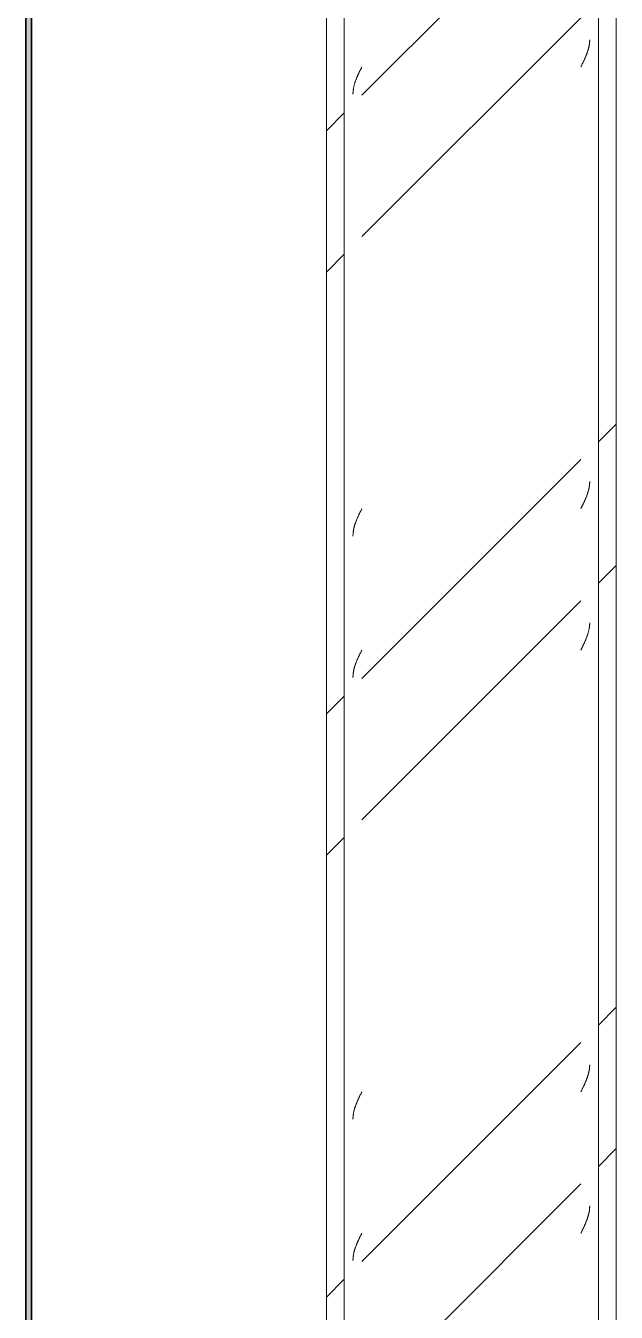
# Model space of a CAD drawing. Header units: centimetres. Extents: x -6111 to 13767, y -285 to 1600.
# Drawn here: x -5477.3 to -5426.3, y 732.9 to 843.9 of the extents above; entities that cross this region are included whole.
import ezdxf

# ---------------------------------------------------------------- set-up
doc = ezdxf.new("R2010")
doc.units = ezdxf.units.CM
for name, color, linetype, lineweight in [('A-WALL', 7, 'Continuous', 9), ('A-WALL-PATT', 7, 'Continuous', 35), ('S-COLS', 7, 'Continuous', 9)]:
    doc.layers.add(name, color=color, linetype=linetype, lineweight=lineweight)
pattern_1 = [(45, (0, 0), (-25.14472, 25.14472), []), (45, (0, 38.1), (-25.14472, 25.14472), [])]

# ---------------------------------------------------------------- blocks, each defined once
blk = doc.blocks.new('PQ_RVR_ARQ-01_ZZ_ZZ_MO_T_A_rvt-1-Elevación Eje 1')
at = {"layer": 'A-WALL-PATT', "lineweight": 9, "true_color": 0xeaeaea}
h = blk.add_hatch(color=254, dxfattribs=at)
h.paths.add_polyline_path([(-5476.76, 518.03), (-5476.76, 959.92), (-5477.26, 959.92), (-5477.26, 518.03)])
h.paths.add_polyline_path([(-5477.26, 965.92), (-5476.76, 965.92), (-5476.76, 974.35), (-5477.26, 974.21)])
at = {"layer": 'A-WALL', "color": 254, "lineweight": 35, "true_color": 0xcccccc}
for p, q in [((-5477.26, 974.21), (-5477.26, 518.03)), ((-5476.76, 518.03), (-5476.76, 974.35))]:
    blk.add_line(p, q, dxfattribs=at)
blk = doc.blocks.new('FP_1-Elevación Eje 1')
at = {"layer": 'S-COLS', "color": 9, "true_color": 0xc0c0c0}
for p, q in [((-5428.7, 842.1), (-5428.69, 842.13)), ((-5428.69, 842.13), (-5428.68, 842.17)), ((-5428.68, 842.21), (-5428.67, 842.25)), ((-5428.68, 842.17), (-5428.68, 842.21)), ((-5428.67, 842.25), (-5428.66, 842.28)), ((-5428.66, 842.32), (-5428.65, 842.36)), ((-5428.66, 842.28), (-5428.66, 842.32)), ((-5428.65, 842.43), (-5428.64, 842.47)), ((-5428.65, 842.4), (-5428.65, 842.43)), ((-5428.65, 842.36), (-5428.65, 842.4)), ((-5428.64, 842.54), (-5428.63, 842.58)), ((-5428.64, 842.51), (-5428.64, 842.54)), ((-5428.64, 842.47), (-5428.64, 842.51)), ((-5428.63, 842.66), (-5428.63, 842.69)), ((-5428.63, 842.62), (-5428.63, 842.66)), ((-5428.63, 842.58), (-5428.63, 842.62)), ((-5429.09, 840.98), (-5429.07, 841.02)), ((-5429.07, 841.02), (-5429.05, 841.05)), ((-5429.05, 841.05), (-5429.04, 841.09)), ((-5429.04, 841.09), (-5429.02, 841.13)), ((-5429.02, 841.13), (-5429, 841.16)), ((-5429, 841.16), (-5428.99, 841.2)), ((-5428.99, 841.2), (-5428.97, 841.24)), ((-5428.97, 841.24), (-5428.96, 841.28)), ((-5428.96, 841.28), (-5428.94, 841.31)), ((-5428.94, 841.31), (-5428.93, 841.35)), ((-5428.93, 841.35), (-5428.91, 841.39)), ((-5428.91, 841.39), (-5428.9, 841.43)), ((-5428.9, 841.43), (-5428.88, 841.46)), ((-5428.88, 841.46), (-5428.87, 841.5)), ((-5428.87, 841.5), (-5428.86, 841.54)), ((-5428.86, 841.54), (-5428.84, 841.58)), ((-5428.84, 841.58), (-5428.83, 841.61)), ((-5428.83, 841.61), (-5428.82, 841.65)), ((-5428.82, 841.65), (-5428.81, 841.69)), ((-5428.81, 841.69), (-5428.79, 841.72)), ((-5428.79, 841.72), (-5428.78, 841.76)), ((-5428.78, 841.76), (-5428.77, 841.8)), ((-5428.77, 841.8), (-5428.76, 841.84)), ((-5428.76, 841.84), (-5428.75, 841.87)), ((-5428.75, 841.87), (-5428.74, 841.91)), ((-5428.74, 841.91), (-5428.73, 841.95)), ((-5428.73, 841.95), (-5428.72, 841.99)), ((-5428.72, 841.99), (-5428.71, 842.02)), ((-5428.71, 842.02), (-5428.7, 842.06)), ((-5428.7, 842.06), (-5428.7, 842.1)), ((-5429.4, 840.34), (-5429.38, 840.38)), ((-5429.38, 840.38), (-5429.36, 840.42)), ((-5429.36, 840.42), (-5429.34, 840.46)), ((-5429.34, 840.46), (-5429.32, 840.49)), ((-5429.32, 840.49), (-5429.31, 840.53)), ((-5429.31, 840.53), (-5429.29, 840.57)), ((-5429.29, 840.57), (-5429.27, 840.61)), ((-5429.27, 840.61), (-5429.25, 840.64)), ((-5429.25, 840.64), (-5429.23, 840.68)), ((-5429.23, 840.68), (-5429.21, 840.72)), ((-5429.21, 840.72), (-5429.19, 840.75)), ((-5429.19, 840.75), (-5429.18, 840.79)), ((-5429.18, 840.79), (-5429.16, 840.83)), ((-5429.16, 840.83), (-5429.14, 840.87)), ((-5429.14, 840.87), (-5429.12, 840.9)), ((-5429.12, 840.9), (-5429.11, 840.94)), ((-5429.11, 840.94), (-5429.09, 840.98)), ((-5428.64, 804.44), (-5428.63, 804.48)), ((-5428.64, 804.41), (-5428.64, 804.44)), ((-5428.64, 804.37), (-5428.64, 804.41)), ((-5428.63, 804.56), (-5428.63, 804.59)), ((-5428.63, 804.52), (-5428.63, 804.56)), ((-5428.63, 804.48), (-5428.63, 804.52)), ((-5428.93, 803.25), (-5428.91, 803.29)), ((-5428.91, 803.29), (-5428.9, 803.33)), ((-5428.9, 803.33), (-5428.88, 803.36)), ((-5428.88, 803.36), (-5428.87, 803.4)), ((-5428.87, 803.4), (-5428.86, 803.44)), ((-5428.86, 803.44), (-5428.84, 803.48)), ((-5428.84, 803.48), (-5428.83, 803.51)), ((-5428.83, 803.51), (-5428.82, 803.55)), ((-5428.82, 803.55), (-5428.81, 803.59)), ((-5428.81, 803.59), (-5428.79, 803.62)), ((-5428.79, 803.62), (-5428.78, 803.66)), ((-5428.78, 803.66), (-5428.77, 803.7)), ((-5428.77, 803.7), (-5428.76, 803.74)), ((-5428.76, 803.74), (-5428.75, 803.77)), ((-5428.75, 803.77), (-5428.74, 803.81)), ((-5428.74, 803.81), (-5428.73, 803.85)), ((-5428.73, 803.85), (-5428.72, 803.89)), ((-5428.72, 803.89), (-5428.71, 803.92)), ((-5428.71, 803.92), (-5428.7, 803.96)), ((-5428.7, 804), (-5428.69, 804.03)), ((-5428.7, 803.96), (-5428.7, 804)), ((-5428.69, 804.03), (-5428.68, 804.07)), ((-5428.68, 804.11), (-5428.67, 804.15)), ((-5428.68, 804.07), (-5428.68, 804.11)), ((-5428.67, 804.15), (-5428.66, 804.18)), ((-5428.66, 804.22), (-5428.65, 804.26)), ((-5428.66, 804.18), (-5428.66, 804.22)), ((-5428.65, 804.33), (-5428.64, 804.37)), ((-5428.65, 804.3), (-5428.65, 804.33)), ((-5428.65, 804.26), (-5428.65, 804.3)), ((-5429.4, 802.24), (-5429.38, 802.28)), ((-5429.38, 802.28), (-5429.36, 802.32)), ((-5429.36, 802.32), (-5429.34, 802.36)), ((-5429.34, 802.36), (-5429.32, 802.39)), ((-5429.32, 802.39), (-5429.31, 802.43)), ((-5429.31, 802.43), (-5429.29, 802.47)), ((-5429.29, 802.47), (-5429.27, 802.51)), ((-5429.27, 802.51), (-5429.25, 802.54)), ((-5429.25, 802.54), (-5429.23, 802.58)), ((-5429.23, 802.58), (-5429.21, 802.62)), ((-5429.21, 802.62), (-5429.19, 802.65)), ((-5429.19, 802.65), (-5429.18, 802.69)), ((-5429.18, 802.69), (-5429.16, 802.73)), ((-5429.16, 802.73), (-5429.14, 802.77)), ((-5429.14, 802.77), (-5429.12, 802.8)), ((-5429.12, 802.8), (-5429.11, 802.84)), ((-5429.11, 802.84), (-5429.09, 802.88)), ((-5429.09, 802.88), (-5429.07, 802.92)), ((-5429.07, 802.92), (-5429.05, 802.95)), ((-5429.05, 802.95), (-5429.04, 802.99)), ((-5429.04, 802.99), (-5429.02, 803.03)), ((-5429.02, 803.03), (-5429, 803.06)), ((-5429, 803.06), (-5428.99, 803.1)), ((-5428.99, 803.1), (-5428.97, 803.14)), ((-5428.97, 803.14), (-5428.96, 803.18)), ((-5428.96, 803.18), (-5428.94, 803.21)), ((-5428.94, 803.21), (-5428.93, 803.25)), ((-5428.65, 792.14), (-5428.64, 792.18)), ((-5428.64, 792.26), (-5428.63, 792.29)), ((-5428.64, 792.22), (-5428.64, 792.26)), ((-5428.64, 792.18), (-5428.64, 792.22)), ((-5428.63, 792.37), (-5428.63, 792.4)), ((-5428.63, 792.33), (-5428.63, 792.37)), ((-5428.63, 792.29), (-5428.63, 792.33)), ((-5428.93, 791.06), (-5428.91, 791.1)), ((-5428.91, 791.1), (-5428.9, 791.14)), ((-5428.9, 791.14), (-5428.88, 791.17)), ((-5428.88, 791.17), (-5428.87, 791.21)), ((-5428.87, 791.21), (-5428.86, 791.25)), ((-5428.86, 791.25), (-5428.84, 791.29)), ((-5428.84, 791.29), (-5428.83, 791.32)), ((-5428.83, 791.32), (-5428.82, 791.36)), ((-5428.82, 791.36), (-5428.81, 791.4)), ((-5428.81, 791.4), (-5428.79, 791.43)), ((-5428.79, 791.43), (-5428.78, 791.47)), ((-5428.78, 791.47), (-5428.77, 791.51)), ((-5428.77, 791.51), (-5428.76, 791.55)), ((-5428.76, 791.55), (-5428.75, 791.58)), ((-5428.75, 791.58), (-5428.74, 791.62)), ((-5428.74, 791.62), (-5428.73, 791.66)), ((-5428.73, 791.66), (-5428.72, 791.7)), ((-5428.72, 791.7), (-5428.71, 791.73)), ((-5428.71, 791.73), (-5428.7, 791.77)), ((-5428.7, 791.81), (-5428.69, 791.85)), ((-5428.7, 791.77), (-5428.7, 791.81)), ((-5428.69, 791.85), (-5428.68, 791.88)), ((-5428.68, 791.92), (-5428.67, 791.96)), ((-5428.68, 791.88), (-5428.68, 791.92)), ((-5428.67, 791.96), (-5428.66, 791.99)), ((-5428.66, 792.03), (-5428.65, 792.07)), ((-5428.66, 791.99), (-5428.66, 792.03)), ((-5428.65, 792.11), (-5428.65, 792.14)), ((-5428.65, 792.07), (-5428.65, 792.11)), ((-5429.4, 790.05), (-5429.38, 790.09)), ((-5429.38, 790.09), (-5429.36, 790.13)), ((-5429.36, 790.13), (-5429.34, 790.17)), ((-5429.34, 790.17), (-5429.32, 790.2)), ((-5429.32, 790.2), (-5429.31, 790.24)), ((-5429.31, 790.24), (-5429.29, 790.28)), ((-5429.29, 790.28), (-5429.27, 790.32)), ((-5429.27, 790.32), (-5429.25, 790.35)), ((-5429.25, 790.35), (-5429.23, 790.39)), ((-5429.23, 790.39), (-5429.21, 790.43)), ((-5429.21, 790.43), (-5429.19, 790.46)), ((-5429.19, 790.46), (-5429.18, 790.5)), ((-5429.18, 790.5), (-5429.16, 790.54)), ((-5429.16, 790.54), (-5429.14, 790.58)), ((-5429.14, 790.58), (-5429.12, 790.61)), ((-5429.12, 790.61), (-5429.11, 790.65)), ((-5429.11, 790.65), (-5429.09, 790.69)), ((-5429.09, 790.69), (-5429.07, 790.73)), ((-5429.07, 790.73), (-5429.05, 790.76)), ((-5429.05, 790.76), (-5429.04, 790.8)), ((-5429.04, 790.8), (-5429.02, 790.84)), ((-5429.02, 790.84), (-5429, 790.88)), ((-5429, 790.88), (-5428.99, 790.91)), ((-5428.99, 790.91), (-5428.97, 790.95)), ((-5428.97, 790.95), (-5428.96, 790.99)), ((-5428.96, 790.99), (-5428.94, 791.02)), ((-5428.94, 791.02), (-5428.93, 791.06)), ((-5428.79, 753.33), (-5428.78, 753.37)), ((-5428.78, 753.37), (-5428.77, 753.41)), ((-5428.77, 753.41), (-5428.76, 753.45)), ((-5428.76, 753.45), (-5428.75, 753.48)), ((-5428.75, 753.48), (-5428.74, 753.52)), ((-5428.74, 753.52), (-5428.73, 753.56)), ((-5428.73, 753.56), (-5428.72, 753.6)), ((-5428.72, 753.6), (-5428.71, 753.63)), ((-5428.71, 753.63), (-5428.7, 753.67)), ((-5428.7, 753.71), (-5428.69, 753.75)), ((-5428.7, 753.67), (-5428.7, 753.71)), ((-5428.69, 753.75), (-5428.68, 753.78)), ((-5428.68, 753.82), (-5428.67, 753.86)), ((-5428.68, 753.78), (-5428.68, 753.82)), ((-5428.67, 753.86), (-5428.66, 753.89)), ((-5428.66, 753.93), (-5428.65, 753.97)), ((-5428.66, 753.89), (-5428.66, 753.93)), ((-5428.65, 754.04), (-5428.64, 754.08)), ((-5428.65, 754.01), (-5428.65, 754.04)), ((-5428.65, 753.97), (-5428.65, 754.01)), ((-5428.64, 754.16), (-5428.63, 754.19)), ((-5428.64, 754.12), (-5428.64, 754.16)), ((-5428.64, 754.08), (-5428.64, 754.12)), ((-5428.63, 754.27), (-5428.63, 754.3)), ((-5428.63, 754.23), (-5428.63, 754.27)), ((-5428.63, 754.19), (-5428.63, 754.23)), ((-5429.27, 752.22), (-5429.25, 752.25)), ((-5429.25, 752.25), (-5429.23, 752.29)), ((-5429.23, 752.29), (-5429.21, 752.33)), ((-5429.21, 752.33), (-5429.19, 752.36)), ((-5429.19, 752.36), (-5429.18, 752.4)), ((-5429.18, 752.4), (-5429.16, 752.44)), ((-5429.16, 752.44), (-5429.14, 752.48)), ((-5429.14, 752.48), (-5429.12, 752.51)), ((-5429.12, 752.51), (-5429.11, 752.55)), ((-5429.11, 752.55), (-5429.09, 752.59)), ((-5429.09, 752.59), (-5429.07, 752.63)), ((-5429.07, 752.63), (-5429.05, 752.66)), ((-5429.05, 752.66), (-5429.04, 752.7)), ((-5429.04, 752.7), (-5429.02, 752.74)), ((-5429.02, 752.74), (-5429, 752.78)), ((-5429, 752.78), (-5428.99, 752.81)), ((-5428.99, 752.81), (-5428.97, 752.85)), ((-5428.97, 752.85), (-5428.96, 752.89)), ((-5428.96, 752.89), (-5428.94, 752.92)), ((-5428.94, 752.92), (-5428.93, 752.96)), ((-5428.93, 752.96), (-5428.91, 753)), ((-5428.91, 753), (-5428.9, 753.04)), ((-5428.9, 753.04), (-5428.88, 753.07)), ((-5428.88, 753.07), (-5428.87, 753.11)), ((-5428.87, 753.11), (-5428.86, 753.15)), ((-5428.86, 753.15), (-5428.84, 753.19)), ((-5428.84, 753.19), (-5428.83, 753.22)), ((-5428.83, 753.22), (-5428.82, 753.26)), ((-5428.82, 753.26), (-5428.81, 753.3)), ((-5428.81, 753.3), (-5428.79, 753.33)), ((-5429.4, 751.95), (-5429.38, 751.99)), ((-5429.38, 751.99), (-5429.36, 752.03)), ((-5429.36, 752.03), (-5429.34, 752.07)), ((-5429.34, 752.07), (-5429.32, 752.1)), ((-5429.32, 752.1), (-5429.31, 752.14)), ((-5429.31, 752.14), (-5429.29, 752.18)), ((-5429.29, 752.18), (-5429.27, 752.22)), ((-5428.81, 741.11), (-5428.79, 741.15)), ((-5428.79, 741.15), (-5428.78, 741.18)), ((-5428.78, 741.18), (-5428.77, 741.22)), ((-5428.77, 741.22), (-5428.76, 741.26)), ((-5428.76, 741.26), (-5428.75, 741.29)), ((-5428.75, 741.29), (-5428.74, 741.33)), ((-5428.74, 741.33), (-5428.73, 741.37)), ((-5428.73, 741.37), (-5428.72, 741.41)), ((-5428.72, 741.41), (-5428.71, 741.44)), ((-5428.71, 741.44), (-5428.7, 741.48)), ((-5428.7, 741.52), (-5428.69, 741.56)), ((-5428.7, 741.48), (-5428.7, 741.52)), ((-5428.69, 741.56), (-5428.68, 741.59)), ((-5428.68, 741.63), (-5428.67, 741.67)), ((-5428.68, 741.59), (-5428.68, 741.63)), ((-5428.67, 741.67), (-5428.66, 741.7)), ((-5428.66, 741.74), (-5428.65, 741.78)), ((-5428.66, 741.7), (-5428.66, 741.74)), ((-5428.65, 741.85), (-5428.64, 741.89)), ((-5428.65, 741.82), (-5428.65, 741.85)), ((-5428.65, 741.78), (-5428.65, 741.82)), ((-5428.64, 741.97), (-5428.63, 742)), ((-5428.64, 741.93), (-5428.64, 741.97)), ((-5428.64, 741.89), (-5428.64, 741.93)), ((-5428.63, 742.08), (-5428.63, 742.12)), ((-5428.63, 742.04), (-5428.63, 742.08)), ((-5428.63, 742), (-5428.63, 742.04)), ((-5429.27, 740.03), (-5429.25, 740.06)), ((-5429.25, 740.06), (-5429.23, 740.1)), ((-5429.23, 740.1), (-5429.21, 740.14)), ((-5429.21, 740.14), (-5429.19, 740.18)), ((-5429.19, 740.18), (-5429.18, 740.21)), ((-5429.18, 740.21), (-5429.16, 740.25)), ((-5429.16, 740.25), (-5429.14, 740.29)), ((-5429.14, 740.29), (-5429.12, 740.32)), ((-5429.12, 740.32), (-5429.11, 740.36)), ((-5429.11, 740.36), (-5429.09, 740.4)), ((-5429.09, 740.4), (-5429.07, 740.44)), ((-5429.07, 740.44), (-5429.05, 740.47)), ((-5429.05, 740.47), (-5429.04, 740.51)), ((-5429.04, 740.51), (-5429.02, 740.55)), ((-5429.02, 740.55), (-5429, 740.59)), ((-5429, 740.59), (-5428.99, 740.62)), ((-5428.99, 740.62), (-5428.97, 740.66)), ((-5428.97, 740.66), (-5428.96, 740.7)), ((-5428.96, 740.7), (-5428.94, 740.74)), ((-5428.94, 740.74), (-5428.93, 740.77)), ((-5428.93, 740.77), (-5428.91, 740.81)), ((-5428.91, 740.81), (-5428.9, 740.85)), ((-5428.9, 740.85), (-5428.88, 740.88)), ((-5428.88, 740.88), (-5428.87, 740.92)), ((-5428.87, 740.92), (-5428.86, 740.96)), ((-5428.86, 740.96), (-5428.84, 741)), ((-5428.84, 741), (-5428.83, 741.03)), ((-5428.83, 741.03), (-5428.82, 741.07)), ((-5428.82, 741.07), (-5428.81, 741.11)), ((-5429.4, 739.77), (-5429.38, 739.8)), ((-5429.38, 739.8), (-5429.36, 739.84)), ((-5429.36, 739.84), (-5429.34, 739.88)), ((-5429.34, 739.88), (-5429.32, 739.91)), ((-5429.32, 739.91), (-5429.31, 739.95)), ((-5429.31, 739.95), (-5429.29, 739.99)), ((-5429.29, 739.99), (-5429.27, 740.03))]:
    blk.add_line(p, q, dxfattribs=at)
blk = doc.blocks.new('FP_2-Elevación Eje 1')
at = {"layer": 'S-COLS', "color": 9, "true_color": 0xc0c0c0}
for p, q in [((-5448.52, 839.86), (-5448.5, 839.9)), ((-5448.5, 839.9), (-5448.48, 839.93)), ((-5448.48, 839.93), (-5448.47, 839.97)), ((-5448.47, 839.97), (-5448.45, 840.01)), ((-5448.45, 840.01), (-5448.43, 840.05)), ((-5448.43, 840.05), (-5448.41, 840.08)), ((-5448.41, 840.08), (-5448.39, 840.12)), ((-5448.39, 840.12), (-5448.37, 840.16)), ((-5448.37, 840.16), (-5448.35, 840.19)), ((-5448.35, 840.19), (-5448.34, 840.23)), ((-5448.34, 840.23), (-5448.32, 840.27)), ((-5448.32, 840.27), (-5448.3, 840.31)), ((-5448.3, 840.31), (-5448.28, 840.34)), ((-5448.94, 838.78), (-5448.93, 838.81)), ((-5448.93, 838.81), (-5448.92, 838.85)), ((-5448.92, 838.85), (-5448.91, 838.89)), ((-5448.91, 838.89), (-5448.9, 838.93)), ((-5448.9, 838.93), (-5448.89, 838.96)), ((-5448.89, 838.96), (-5448.87, 839)), ((-5448.87, 839), (-5448.86, 839.04)), ((-5448.86, 839.04), (-5448.85, 839.08)), ((-5448.85, 839.08), (-5448.84, 839.11)), ((-5448.84, 839.11), (-5448.82, 839.15)), ((-5448.82, 839.15), (-5448.81, 839.19)), ((-5448.81, 839.19), (-5448.8, 839.22)), ((-5448.8, 839.22), (-5448.78, 839.26)), ((-5448.78, 839.26), (-5448.77, 839.3)), ((-5448.77, 839.3), (-5448.75, 839.34)), ((-5448.75, 839.34), (-5448.74, 839.37)), ((-5448.74, 839.37), (-5448.72, 839.41)), ((-5448.72, 839.41), (-5448.71, 839.45)), ((-5448.71, 839.45), (-5448.69, 839.49)), ((-5448.69, 839.49), (-5448.67, 839.52)), ((-5448.67, 839.52), (-5448.66, 839.56)), ((-5448.66, 839.56), (-5448.64, 839.6)), ((-5448.64, 839.6), (-5448.62, 839.64)), ((-5448.62, 839.64), (-5448.61, 839.67)), ((-5448.61, 839.67), (-5448.59, 839.71)), ((-5448.59, 839.71), (-5448.57, 839.75)), ((-5448.57, 839.75), (-5448.56, 839.78)), ((-5448.56, 839.78), (-5448.54, 839.82)), ((-5448.54, 839.82), (-5448.52, 839.86)), ((-5449.05, 838.07), (-5449.04, 838.11)), ((-5449.05, 838.03), (-5449.05, 838.07)), ((-5449.05, 837.99), (-5449.05, 838.03)), ((-5449.04, 838.22), (-5449.03, 838.25)), ((-5449.04, 838.18), (-5449.04, 838.22)), ((-5449.04, 838.14), (-5449.04, 838.18)), ((-5449.04, 838.11), (-5449.04, 838.14)), ((-5449.03, 838.29), (-5449.02, 838.33)), ((-5449.03, 838.25), (-5449.03, 838.29)), ((-5449.02, 838.37), (-5449.01, 838.4)), ((-5449.02, 838.33), (-5449.02, 838.37)), ((-5449.01, 838.44), (-5449, 838.48)), ((-5449.01, 838.4), (-5449.01, 838.44)), ((-5449, 838.52), (-5448.99, 838.55)), ((-5449, 838.48), (-5449, 838.52)), ((-5448.99, 838.55), (-5448.98, 838.59)), ((-5448.98, 838.59), (-5448.97, 838.63)), ((-5448.97, 838.67), (-5448.96, 838.7)), ((-5448.97, 838.63), (-5448.97, 838.67)), ((-5448.96, 838.7), (-5448.95, 838.74)), ((-5448.95, 838.74), (-5448.94, 838.78)), ((-5448.34, 802.13), (-5448.32, 802.17)), ((-5448.32, 802.17), (-5448.3, 802.21)), ((-5448.3, 802.21), (-5448.28, 802.24)), ((-5448.82, 801.05), (-5448.81, 801.09)), ((-5448.81, 801.09), (-5448.8, 801.12)), ((-5448.8, 801.12), (-5448.78, 801.16)), ((-5448.78, 801.16), (-5448.77, 801.2)), ((-5448.77, 801.2), (-5448.75, 801.24)), ((-5448.75, 801.24), (-5448.74, 801.27)), ((-5448.74, 801.27), (-5448.72, 801.31)), ((-5448.72, 801.31), (-5448.71, 801.35)), ((-5448.71, 801.35), (-5448.69, 801.39)), ((-5448.69, 801.39), (-5448.67, 801.42)), ((-5448.67, 801.42), (-5448.66, 801.46)), ((-5448.66, 801.46), (-5448.64, 801.5)), ((-5448.64, 801.5), (-5448.62, 801.54)), ((-5448.62, 801.54), (-5448.61, 801.57)), ((-5448.61, 801.57), (-5448.59, 801.61)), ((-5448.59, 801.61), (-5448.57, 801.65)), ((-5448.57, 801.65), (-5448.56, 801.68)), ((-5448.56, 801.68), (-5448.54, 801.72)), ((-5448.54, 801.72), (-5448.52, 801.76)), ((-5448.52, 801.76), (-5448.5, 801.8)), ((-5448.5, 801.8), (-5448.48, 801.83)), ((-5448.48, 801.83), (-5448.47, 801.87)), ((-5448.47, 801.87), (-5448.45, 801.91)), ((-5448.45, 801.91), (-5448.43, 801.95)), ((-5448.43, 801.95), (-5448.41, 801.98)), ((-5448.41, 801.98), (-5448.39, 802.02)), ((-5448.39, 802.02), (-5448.37, 802.06)), ((-5448.37, 802.06), (-5448.35, 802.09)), ((-5448.35, 802.09), (-5448.34, 802.13)), ((-5449.05, 799.97), (-5449.04, 800.01)), ((-5449.05, 799.93), (-5449.05, 799.97)), ((-5449.04, 800.12), (-5449.03, 800.15)), ((-5449.04, 800.08), (-5449.04, 800.12)), ((-5449.04, 800.04), (-5449.04, 800.08)), ((-5449.04, 800.01), (-5449.04, 800.04)), ((-5449.03, 800.19), (-5449.02, 800.23)), ((-5449.03, 800.15), (-5449.03, 800.19)), ((-5449.02, 800.27), (-5449.01, 800.3)), ((-5449.02, 800.23), (-5449.02, 800.27)), ((-5449.01, 800.34), (-5449, 800.38)), ((-5449.01, 800.3), (-5449.01, 800.34)), ((-5449, 800.42), (-5448.99, 800.45)), ((-5449, 800.38), (-5449, 800.42)), ((-5448.99, 800.45), (-5448.98, 800.49)), ((-5448.98, 800.49), (-5448.97, 800.53)), ((-5448.97, 800.57), (-5448.96, 800.6)), ((-5448.97, 800.53), (-5448.97, 800.57)), ((-5448.96, 800.6), (-5448.95, 800.64)), ((-5448.95, 800.64), (-5448.94, 800.68)), ((-5448.94, 800.68), (-5448.93, 800.71)), ((-5448.93, 800.71), (-5448.92, 800.75)), ((-5448.92, 800.75), (-5448.91, 800.79)), ((-5448.91, 800.79), (-5448.9, 800.83)), ((-5448.9, 800.83), (-5448.89, 800.86)), ((-5448.89, 800.86), (-5448.87, 800.9)), ((-5448.87, 800.9), (-5448.86, 800.94)), ((-5448.86, 800.94), (-5448.85, 800.98)), ((-5448.85, 800.98), (-5448.84, 801.01)), ((-5448.84, 801.01), (-5448.82, 801.05)), ((-5449.05, 799.89), (-5449.05, 799.93)), ((-5448.34, 789.94), (-5448.32, 789.98)), ((-5448.32, 789.98), (-5448.3, 790.02)), ((-5448.3, 790.02), (-5448.28, 790.05)), ((-5448.84, 788.82), (-5448.82, 788.86)), ((-5448.82, 788.86), (-5448.81, 788.9)), ((-5448.81, 788.9), (-5448.8, 788.94)), ((-5448.8, 788.94), (-5448.78, 788.97)), ((-5448.78, 788.97), (-5448.77, 789.01)), ((-5448.77, 789.01), (-5448.75, 789.05)), ((-5448.75, 789.05), (-5448.74, 789.08)), ((-5448.74, 789.08), (-5448.72, 789.12)), ((-5448.72, 789.12), (-5448.71, 789.16)), ((-5448.71, 789.16), (-5448.69, 789.2)), ((-5448.69, 789.2), (-5448.67, 789.23)), ((-5448.67, 789.23), (-5448.66, 789.27)), ((-5448.66, 789.27), (-5448.64, 789.31)), ((-5448.64, 789.31), (-5448.62, 789.35)), ((-5448.62, 789.35), (-5448.61, 789.38)), ((-5448.61, 789.38), (-5448.59, 789.42)), ((-5448.59, 789.42), (-5448.57, 789.46)), ((-5448.57, 789.46), (-5448.56, 789.49)), ((-5448.56, 789.49), (-5448.54, 789.53)), ((-5448.54, 789.53), (-5448.52, 789.57)), ((-5448.52, 789.57), (-5448.5, 789.61)), ((-5448.5, 789.61), (-5448.48, 789.64)), ((-5448.48, 789.64), (-5448.47, 789.68)), ((-5448.47, 789.68), (-5448.45, 789.72)), ((-5448.45, 789.72), (-5448.43, 789.76)), ((-5448.43, 789.76), (-5448.41, 789.79)), ((-5448.41, 789.79), (-5448.39, 789.83)), ((-5448.39, 789.83), (-5448.37, 789.87)), ((-5448.37, 789.87), (-5448.35, 789.91)), ((-5448.35, 789.91), (-5448.34, 789.94)), ((-5449.05, 787.78), (-5449.04, 787.82)), ((-5449.05, 787.74), (-5449.05, 787.78)), ((-5449.05, 787.7), (-5449.05, 787.74)), ((-5449.04, 787.93), (-5449.03, 787.97)), ((-5449.04, 787.89), (-5449.04, 787.93)), ((-5449.04, 787.85), (-5449.04, 787.89)), ((-5449.04, 787.82), (-5449.04, 787.85)), ((-5449.03, 788), (-5449.02, 788.04)), ((-5449.03, 787.97), (-5449.03, 788)), ((-5449.02, 788.08), (-5449.01, 788.11)), ((-5449.02, 788.04), (-5449.02, 788.08)), ((-5449.01, 788.15), (-5449, 788.19)), ((-5449.01, 788.11), (-5449.01, 788.15)), ((-5449, 788.23), (-5448.99, 788.26)), ((-5449, 788.19), (-5449, 788.23)), ((-5448.99, 788.26), (-5448.98, 788.3)), ((-5448.98, 788.3), (-5448.97, 788.34)), ((-5448.97, 788.38), (-5448.96, 788.41)), ((-5448.97, 788.34), (-5448.97, 788.38)), ((-5448.96, 788.41), (-5448.95, 788.45)), ((-5448.95, 788.45), (-5448.94, 788.49)), ((-5448.94, 788.49), (-5448.93, 788.52)), ((-5448.93, 788.52), (-5448.92, 788.56)), ((-5448.92, 788.56), (-5448.91, 788.6)), ((-5448.91, 788.6), (-5448.9, 788.64)), ((-5448.9, 788.64), (-5448.89, 788.67)), ((-5448.89, 788.67), (-5448.87, 788.71)), ((-5448.87, 788.71), (-5448.86, 788.75)), ((-5448.86, 788.75), (-5448.85, 788.79)), ((-5448.85, 788.79), (-5448.84, 788.82)), ((-5448.69, 751.1), (-5448.67, 751.13)), ((-5448.67, 751.13), (-5448.66, 751.17)), ((-5448.66, 751.17), (-5448.64, 751.21)), ((-5448.64, 751.21), (-5448.62, 751.25)), ((-5448.62, 751.25), (-5448.61, 751.28)), ((-5448.61, 751.28), (-5448.59, 751.32)), ((-5448.59, 751.32), (-5448.57, 751.36)), ((-5448.57, 751.36), (-5448.56, 751.39)), ((-5448.56, 751.39), (-5448.54, 751.43)), ((-5448.54, 751.43), (-5448.52, 751.47)), ((-5448.52, 751.47), (-5448.5, 751.51)), ((-5448.5, 751.51), (-5448.48, 751.54)), ((-5448.48, 751.54), (-5448.47, 751.58)), ((-5448.47, 751.58), (-5448.45, 751.62)), ((-5448.45, 751.62), (-5448.43, 751.66)), ((-5448.43, 751.66), (-5448.41, 751.69)), ((-5448.41, 751.69), (-5448.39, 751.73)), ((-5448.39, 751.73), (-5448.37, 751.77)), ((-5448.37, 751.77), (-5448.35, 751.81)), ((-5448.35, 751.81), (-5448.34, 751.84)), ((-5448.34, 751.84), (-5448.32, 751.88)), ((-5448.32, 751.88), (-5448.3, 751.92)), ((-5448.3, 751.92), (-5448.28, 751.95)), ((-5449.01, 750.05), (-5449, 750.09)), ((-5449.01, 750.01), (-5449.01, 750.05)), ((-5449, 750.13), (-5448.99, 750.16)), ((-5449, 750.09), (-5449, 750.13)), ((-5448.99, 750.16), (-5448.98, 750.2)), ((-5448.98, 750.2), (-5448.97, 750.24)), ((-5448.97, 750.28), (-5448.96, 750.31)), ((-5448.97, 750.24), (-5448.97, 750.28)), ((-5448.96, 750.31), (-5448.95, 750.35)), ((-5448.95, 750.35), (-5448.94, 750.39)), ((-5448.94, 750.39), (-5448.93, 750.42)), ((-5448.93, 750.42), (-5448.92, 750.46)), ((-5448.92, 750.46), (-5448.91, 750.5)), ((-5448.91, 750.5), (-5448.9, 750.54)), ((-5448.9, 750.54), (-5448.89, 750.57)), ((-5448.89, 750.57), (-5448.87, 750.61)), ((-5448.87, 750.61), (-5448.86, 750.65)), ((-5448.86, 750.65), (-5448.85, 750.69)), ((-5448.85, 750.69), (-5448.84, 750.72)), ((-5448.84, 750.72), (-5448.82, 750.76)), ((-5448.82, 750.76), (-5448.81, 750.8)), ((-5448.81, 750.8), (-5448.8, 750.84)), ((-5448.8, 750.84), (-5448.78, 750.87)), ((-5448.78, 750.87), (-5448.77, 750.91)), ((-5448.77, 750.91), (-5448.75, 750.95)), ((-5448.75, 750.95), (-5448.74, 750.98)), ((-5448.74, 750.98), (-5448.72, 751.02)), ((-5448.72, 751.02), (-5448.71, 751.06)), ((-5448.71, 751.06), (-5448.69, 751.1)), ((-5449.05, 749.68), (-5449.04, 749.72)), ((-5449.05, 749.64), (-5449.05, 749.68)), ((-5449.05, 749.6), (-5449.05, 749.64)), ((-5449.04, 749.83), (-5449.03, 749.87)), ((-5449.04, 749.79), (-5449.04, 749.83)), ((-5449.04, 749.75), (-5449.04, 749.79)), ((-5449.04, 749.72), (-5449.04, 749.75)), ((-5449.03, 749.9), (-5449.02, 749.94)), ((-5449.03, 749.87), (-5449.03, 749.9)), ((-5449.02, 749.98), (-5449.01, 750.01)), ((-5449.02, 749.94), (-5449.02, 749.98)), ((-5448.69, 738.91), (-5448.67, 738.94)), ((-5448.67, 738.94), (-5448.66, 738.98)), ((-5448.66, 738.98), (-5448.64, 739.02)), ((-5448.64, 739.02), (-5448.62, 739.06)), ((-5448.62, 739.06), (-5448.61, 739.09)), ((-5448.61, 739.09), (-5448.59, 739.13)), ((-5448.59, 739.13), (-5448.57, 739.17)), ((-5448.57, 739.17), (-5448.56, 739.21)), ((-5448.56, 739.21), (-5448.54, 739.24)), ((-5448.54, 739.24), (-5448.52, 739.28)), ((-5448.52, 739.28), (-5448.5, 739.32)), ((-5448.5, 739.32), (-5448.48, 739.35)), ((-5448.48, 739.35), (-5448.47, 739.39)), ((-5448.47, 739.39), (-5448.45, 739.43)), ((-5448.45, 739.43), (-5448.43, 739.47)), ((-5448.43, 739.47), (-5448.41, 739.5)), ((-5448.41, 739.5), (-5448.39, 739.54)), ((-5448.39, 739.54), (-5448.37, 739.58)), ((-5448.37, 739.58), (-5448.35, 739.62)), ((-5448.35, 739.62), (-5448.34, 739.65)), ((-5448.34, 739.65), (-5448.32, 739.69)), ((-5448.32, 739.69), (-5448.3, 739.73)), ((-5448.3, 739.73), (-5448.28, 739.77)), ((-5449.02, 737.79), (-5449.01, 737.83)), ((-5449.01, 737.86), (-5449, 737.9)), ((-5449.01, 737.83), (-5449.01, 737.86)), ((-5449, 737.94), (-5448.99, 737.97)), ((-5449, 737.9), (-5449, 737.94)), ((-5448.99, 737.97), (-5448.98, 738.01)), ((-5448.98, 738.01), (-5448.97, 738.05)), ((-5448.97, 738.09), (-5448.96, 738.12)), ((-5448.97, 738.05), (-5448.97, 738.09)), ((-5448.96, 738.12), (-5448.95, 738.16)), ((-5448.95, 738.16), (-5448.94, 738.2)), ((-5448.94, 738.2), (-5448.93, 738.24)), ((-5448.93, 738.24), (-5448.92, 738.27)), ((-5448.92, 738.27), (-5448.91, 738.31)), ((-5448.91, 738.31), (-5448.9, 738.35)), ((-5448.9, 738.35), (-5448.89, 738.38)), ((-5448.89, 738.38), (-5448.87, 738.42)), ((-5448.87, 738.42), (-5448.86, 738.46)), ((-5448.86, 738.46), (-5448.85, 738.5)), ((-5448.85, 738.5), (-5448.84, 738.53)), ((-5448.84, 738.53), (-5448.82, 738.57)), ((-5448.82, 738.57), (-5448.81, 738.61)), ((-5448.81, 738.61), (-5448.8, 738.65)), ((-5448.8, 738.65), (-5448.78, 738.68)), ((-5448.78, 738.68), (-5448.77, 738.72)), ((-5448.77, 738.72), (-5448.75, 738.76)), ((-5448.75, 738.76), (-5448.74, 738.8)), ((-5448.74, 738.8), (-5448.72, 738.83)), ((-5448.72, 738.83), (-5448.71, 738.87)), ((-5448.71, 738.87), (-5448.69, 738.91)), ((-5449.05, 737.49), (-5449.04, 737.53)), ((-5449.05, 737.45), (-5449.05, 737.49)), ((-5449.05, 737.41), (-5449.05, 737.45)), ((-5449.04, 737.64), (-5449.03, 737.68)), ((-5449.04, 737.6), (-5449.04, 737.64)), ((-5449.04, 737.56), (-5449.04, 737.6)), ((-5449.04, 737.53), (-5449.04, 737.56)), ((-5449.03, 737.71), (-5449.02, 737.75)), ((-5449.03, 737.68), (-5449.03, 737.71)), ((-5449.02, 737.75), (-5449.02, 737.79))]:
    blk.add_line(p, q, dxfattribs=at)

msp = doc.modelspace()

# ---------------------------------------------------------------- hatches: boundary and pattern name
at = {"layer": 'S-COLS', "true_color": 0xc0c0c0}
h = msp.add_hatch(dxfattribs=at)
h.set_pattern_fill('FP_2', color=9, style=0, pattern_type=2)
h.set_pattern_definition(pattern_1)
h.paths.add_polyline_path([(-5449.799, 46.025), (-5449.799, 955.53), (-5451.339, 955.53), (-5451.339, 46.025)])
h = msp.add_hatch(dxfattribs=at)
h.set_pattern_fill('FP_2', color=9, style=0, pattern_type=2)
h.set_pattern_definition(pattern_1)
h.paths.add_polyline_path([(-5429.782, 46.025), (-5429.399, 46.025), (-5429.399, 955.53), (-5448.279, 955.53), (-5448.279, 46.025)])
h = msp.add_hatch(dxfattribs=at)
h.set_pattern_fill('FP_2', color=9, style=0, pattern_type=2)
h.set_pattern_definition(pattern_1)
h.paths.add_polyline_path([(-5426.339, 46.025), (-5426.339, 955.53), (-5427.879, 955.53), (-5427.879, 46.025)])

# ---------------------------------------------------------------- linework, layer by layer
at = {"layer": 'S-COLS'}
for p, q in [((-5451.339, 955.53), (-5451.339, 46.025)), ((-5449.799, 955.53), (-5449.799, 46.025)), ((-5427.879, 955.53), (-5427.879, 46.025)), ((-5426.339, 46.025), (-5426.339, 955.53))]:
    msp.add_line(p, q, dxfattribs=at)

# ---------------------------------------------------------------- block references
at = {"lineweight": 5}
msp.add_blockref('PQ_RVR_ARQ-01_ZZ_ZZ_MO_T_A_rvt-1-Elevación Eje 1', (0, 0), dxfattribs=at)
at = {"layer": 'S-COLS'}
for name in ['FP_1-Elevación Eje 1', 'FP_2-Elevación Eje 1']:
    msp.add_blockref(name, (0, 0), dxfattribs=at)

doc.saveas('drawing.dxf')
